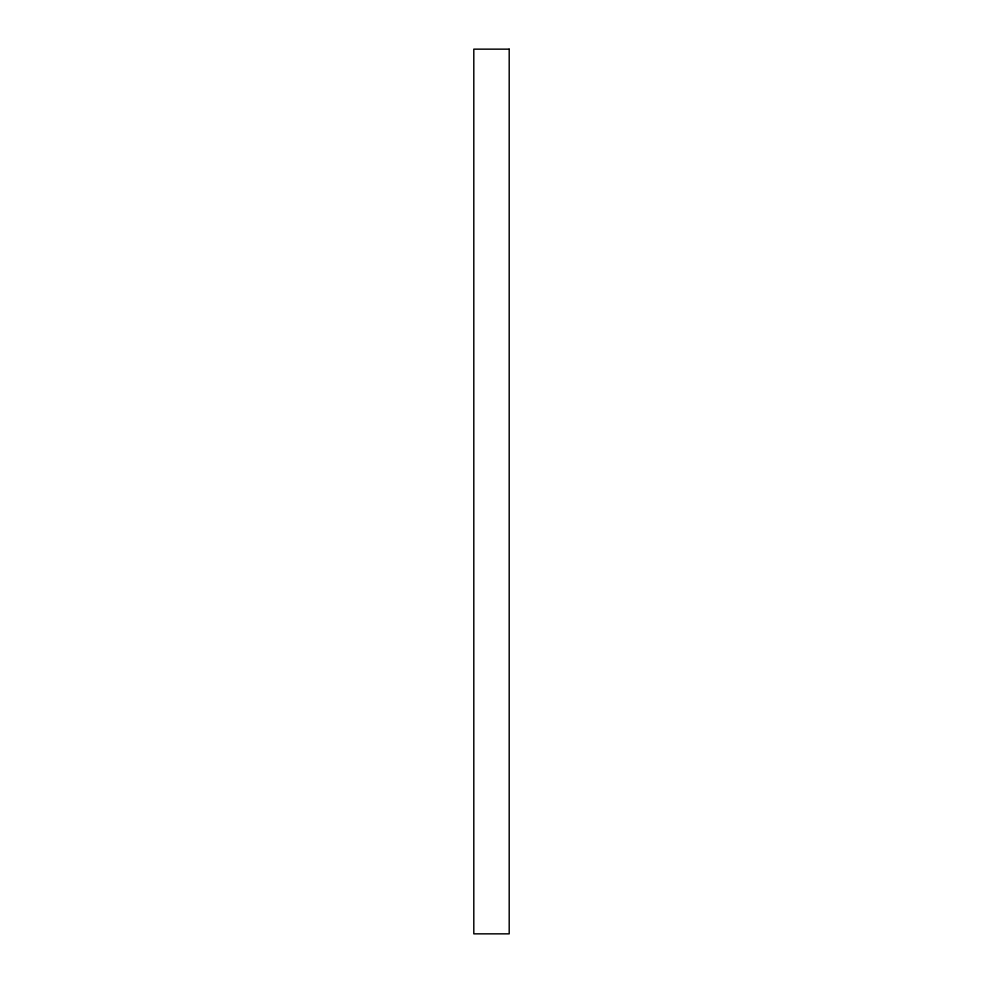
<?xml version="1.0" encoding="UTF-8"?>
<svg xmlns="http://www.w3.org/2000/svg" width="983" height="983" viewBox="0 0 983 983"><rect width="100%" height="100%" fill="white"/><g stroke="black" fill="none" stroke-linecap="round" stroke-linejoin="round"><path stroke-width="1.47" d="M509.194 49.15L473.806 49.15L473.806 933.85L509.194 933.85L509.194 49.15"/></g></svg>
